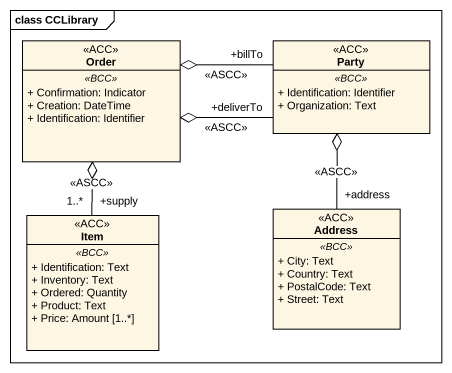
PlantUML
@startuml
mainframe class CCLibrary
hide circle
hide empty members
skinparam classAttributeIconSize 0
class Order <<ACC>> {
  .. <<BCC>> ..
  + Confirmation: Indicator
  + Creation: DateTime
  + Identification: Identifier
}
class Party <<ACC>> {
  .. <<BCC>> ..
  + Identification: Identifier
  + Organization: Text
}
class Item <<ACC>> {
  .. <<BCC>> ..
  + Identification: Text
  + Inventory: Text
  + Ordered: Quantity
  + Product: Text
  + Price: Amount [1..*]
}
class Address <<ACC>> {
  .. <<BCC>> ..
  + City: Text
  + Country: Text
  + PostalCode: Text
  + Street: Text
}
Order o-right- "+billTo" Party : <<ASCC>>
Order o-right- "+deliverTo" Party : <<ASCC>>
Order o-- "+supply\n1..*" Item : <<ASCC>>
Party o-- "+address" Address : <<ASCC>>
@enduml
